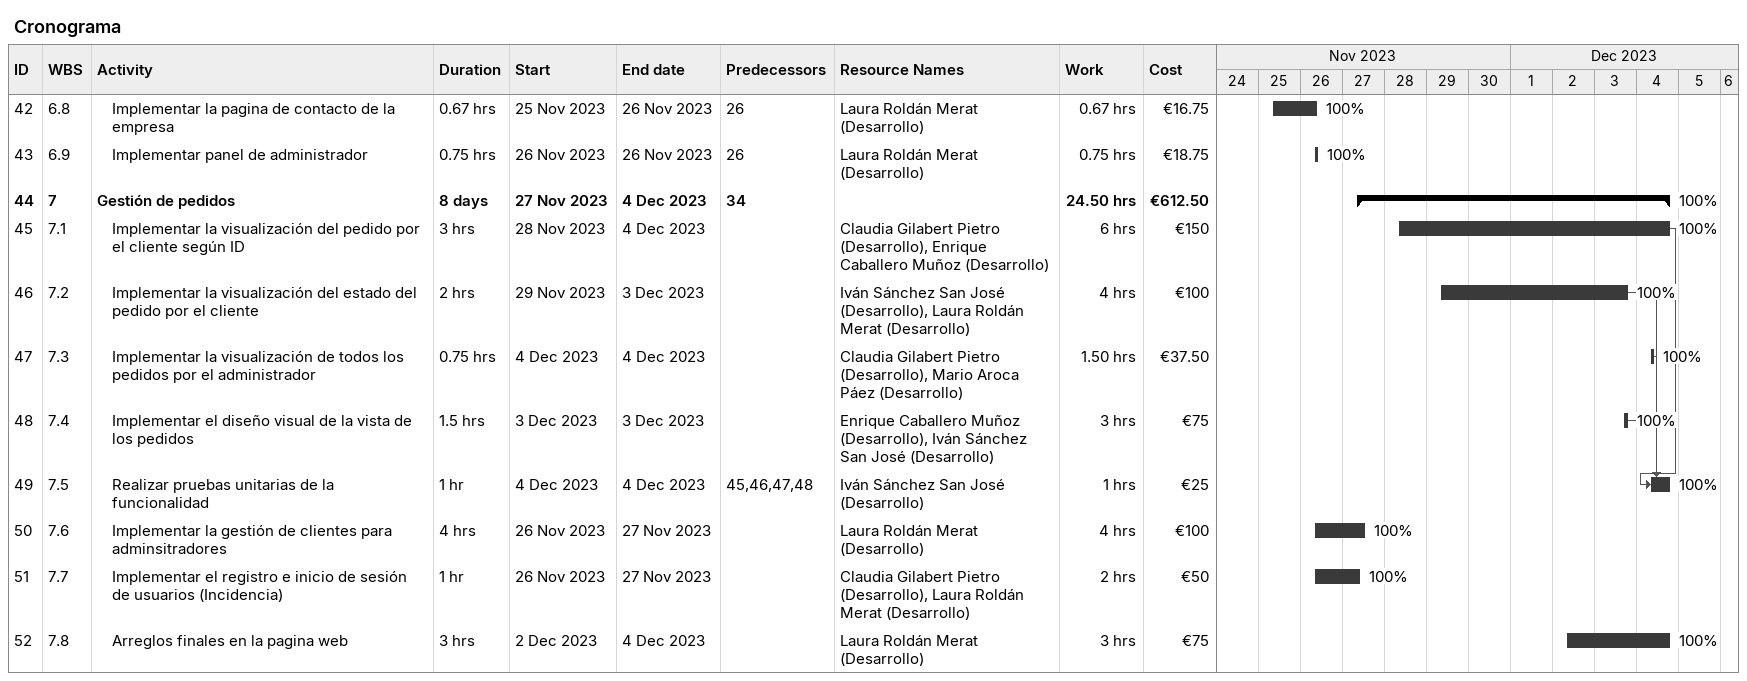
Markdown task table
Cronograma

| ID | WBS | Task | Duration | Start | Finish | Predecessors | Resources | % complete | Work (h) | Cost (€) |
|---|---|---|---|---|---|---|---|---|---|---|
| 42 | 6.8 | Implementar la pagina de contacto de la empresa | 0.67h | 2023-11-25 | 2023-11-26 | 26 | Laura Roldán Merat (Desarrollo) | 100 | 0.67 | 16.75 |
| 43 | 6.9 | Implementar panel de administrador | 0.75h | 2023-11-26 | 2023-11-26 | 26 | Laura Roldán Merat (Desarrollo) | 100 | 0.75 | 18.75 |
| 44 | 7 | **Gestión de pedidos** | 8d | 2023-11-27 | 2023-12-04 | 34 |  | 100 | 24.50 | 612.50 |
| 45 | 7.1 | Implementar la visualización del pedido por el cliente según ID | 3h | 2023-11-28 | 2023-12-04 |  | Claudia Gilabert Pietro (Desarrollo), Enrique Caballero Muñoz (Desarrollo) | 100 | 6 | 150 |
| 46 | 7.2 | Implementar la visualización del estado del pedido por el cliente | 2h | 2023-11-29 | 2023-12-03 |  | Iván Sánchez San José (Desarrollo), Laura Roldán Merat (Desarrollo) | 100 | 4 | 100 |
| 47 | 7.3 | Implementar la visualización de todos los pedidos por el administrador | 0.75h | 2023-12-04 | 2023-12-04 |  | Claudia Gilabert Pietro (Desarrollo), Mario Aroca Páez (Desarrollo) | 100 | 1.50 | 37.50 |
| 48 | 7.4 | Implementar el diseño visual de la vista de los pedidos | 1.5h | 2023-12-03 | 2023-12-03 |  | Enrique Caballero Muñoz (Desarrollo), Iván Sánchez San José (Desarrollo) | 100 | 3 | 75 |
| 49 | 7.5 | Realizar pruebas unitarias de la funcionalidad | 1h | 2023-12-04 | 2023-12-04 | 45, 46, 47, 48 | Iván Sánchez San José (Desarrollo) | 100 | 1 | 25 |
| 50 | 7.6 | Implementar la gestión de clientes para adminsitradores | 4h | 2023-11-26 | 2023-11-27 |  | Laura Roldán Merat (Desarrollo) | 100 | 4 | 100 |
| 51 | 7.7 | Implementar el registro e inicio de sesión de usuarios (Incidencia) | 1h | 2023-11-26 | 2023-11-27 |  | Claudia Gilabert Pietro (Desarrollo), Laura Roldán Merat (Desarrollo) | 100 | 2 | 50 |
| 52 | 7.8 | Arreglos finales en la pagina web | 3h | 2023-12-02 | 2023-12-04 |  | Laura Roldán Merat (Desarrollo) | 100 | 3 | 75 |
